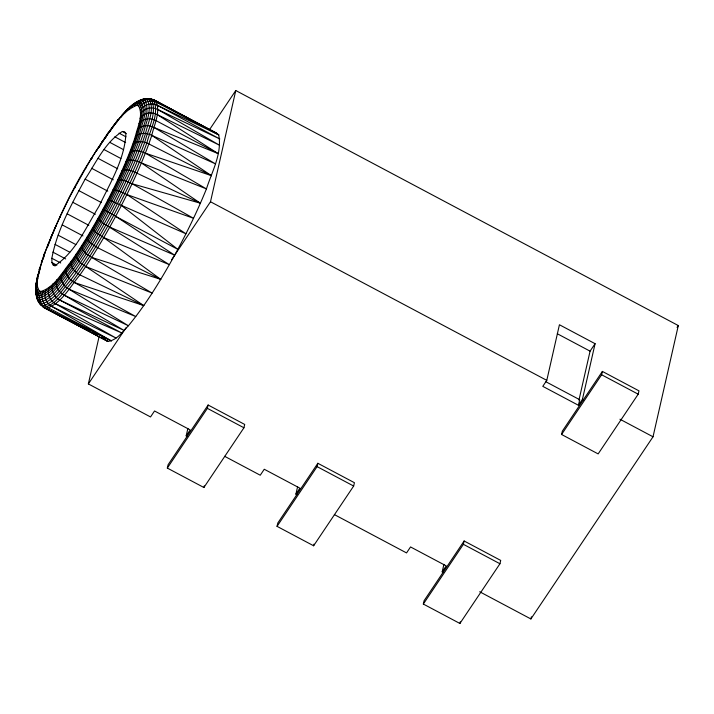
<?xml version="1.0" encoding="UTF-8"?>
<svg xmlns="http://www.w3.org/2000/svg" width="714" height="714" viewBox="0 0 714 714"><rect width="100%" height="100%" fill="white"/><g stroke="black" fill="none" stroke-linecap="round" stroke-linejoin="round"><path stroke-width="1.07" d="M116.4 122.415C124.834 111.045 139.284 92.891 155.518 100.647L216.36 133.045L218.716 134.866C222.34 153.439 211.906 171.637 206.435 188.915C197.198 211.63 186.416 233.674 174.671 255.184C160.953 279.754 146.379 304.03 128.404 325.762C122.487 331.832 116.793 340.391 107.769 341.408L44.259 307.77C30.648 298.666 36.325 279.477 40.457 266.813C39.118 274.408 34.691 283.663 39.243 290.848L40.993 291.473C54.862 287.01 62.216 272.043 71.114 261.494C84.948 241.769 97.033 220.867 108.117 199.492C118.444 179.223 128.047 158.517 135.249 136.918C137.32 127.163 143.728 115.507 138.587 105.913L136.838 105.288C117.712 113.276 108.305 135.125 96.247 150.868L107.252 134.036L118.194 119.649L111.687 128.458M76.282 253.997C75.907 259.726 81.271 263.885 85.734 266.5L143.764 305.592L74.39 282.521C69.454 279.826 64.679 274.283 66.152 268.303M36.218 284.029L37.467 276.452L38.859 273.034M42.911 305.931L44.259 307.77L46.214 308.466C61.743 303.477 69.99 286.716 79.95 274.899C95.453 252.801 108.974 229.39 121.389 205.453C132.956 182.757 143.71 159.561 151.787 135.365C154.099 124.441 161.275 111.393 155.518 100.647L151.573 99.103L149.878 99.398M71.114 261.494C70.142 267.384 75.265 272.257 79.95 274.899L143.764 305.592M51.845 258.272C57.111 229.917 71.579 204.249 85.136 179.134C96.113 162.542 105.056 142.363 122.371 131.465L124.673 131.804L125.896 134.17C124.406 160.043 109.947 183.257 99.059 206.176C86.34 226.722 76.005 251.408 55.46 265.296L53.157 264.956L51.935 262.591L51.845 258.272L60.708 262.975M37.985 274.685C37.199 280.486 34.486 287.662 38.377 292.856L40.163 293.499C54.318 288.947 61.832 273.667 70.909 262.895C85.037 242.76 97.363 221.42 108.68 199.599C119.22 178.919 129.029 157.767 136.383 135.722C138.489 125.762 145.031 113.865 139.783 104.074L138.007 103.441C130.635 104.896 125.084 111.491 120.818 117.203M187.104 436.37L186.184 435.888L190.192 429.917L154.536 410.978L150.529 416.949L88.358 383.927L99.148 336.41M171.592 259.78L210.496 201.759L235.772 90.526L678.3 325.557L653.024 436.789L530.886 618.958L479.683 591.763M167.326 468.081L168.085 464.743L208.131 405.017L244.697 424.437L243.938 427.775L203.892 487.501L167.326 468.081L207.372 408.354L208.131 405.017M186.184 435.888L187.889 428.4M203.892 487.501L204.275 485.832M277.041 526.352L277.8 523.014L317.846 463.288L354.421 482.709L353.662 486.047L313.616 545.773L277.041 526.352L317.087 466.626L317.846 463.288M296.819 494.641L295.908 494.159L297.604 486.671M313.616 545.773L313.99 544.113M423.331 604.053L424.089 600.715L464.136 540.989L500.71 560.41L499.952 563.748L459.905 623.474L423.331 604.053L463.377 544.318L464.136 540.989M443.117 572.342L442.198 571.86L443.903 564.372M459.905 623.474L460.289 621.805M546.79 380.366L559.428 324.754L595.083 343.693L582.446 399.304L578.447 405.284L542.783 386.345L546.79 380.366L210.496 201.759M561.579 434.487L562.337 431.149L602.384 371.423L638.959 390.844L638.2 394.182L598.154 453.908L561.579 434.487L601.625 374.761L602.384 371.423M578.947 400.143L590.076 351.154L595.083 343.693M578.447 405.284L579.706 399.715L545.978 381.803M530.886 618.958L531.377 616.798M61.431 274.346C59.557 280.379 63.93 286.528 69.106 289.286L128.404 325.762L64.153 295.123C58.762 292.285 54.817 285.609 57.013 279.558M47.356 247.481C63.448 203.999 86.349 161.953 114.517 125.039M37.324 278.299L39.02 271.704M47.32 246.187L55.844 226.088L51.024 237.093M48.329 243.965L44.081 254.755L51.881 235.227M39.609 268.33L39.127 269.972L45.214 252.194M41.778 261.208L41.341 262.716L44.473 253.408M39.341 270.651L42.581 259.842M52.943 283.877C50.48 289.938 54.014 297.051 59.601 299.96L121.773 332.983L55.487 303.753C49.748 300.772 46.589 293.302 49.275 287.26M43.019 259.244L44.063 256.21M46.035 289.67C43.161 295.676 45.999 303.414 51.854 306.449L111.339 340.89L46.214 308.466C40.243 305.396 37.842 297.363 40.993 291.473M43.259 291.08C40.243 297.042 42.822 304.967 48.757 308.029L111.339 340.89M101.549 142.764L101.986 141.693M39.243 290.848L37.869 294.989L37.985 299.336L39.573 303.37L41.501 304.057C56.808 299.139 64.929 282.619 74.756 270.972C90.026 249.195 103.36 226.115 115.597 202.517C126.994 180.151 137.597 157.285 145.558 133.438C147.834 122.674 154.911 109.813 149.235 99.219L147.307 98.523C142.229 98.684 136.82 100.826 134.571 105.681M106.716 135.267L108.109 133.027M38.047 289.206C36.066 292.927 35.646 298.104 38.601 301.424L40.502 302.111C55.647 297.238 63.68 280.897 73.399 269.374C88.509 247.838 101.691 225.017 113.803 201.678C125.075 179.544 135.562 156.928 143.434 133.348C145.683 122.692 152.689 109.974 147.066 99.496L145.165 98.809M37.405 286.573C35.548 289.777 34.977 294.293 37.735 297.176L39.582 297.836C54.282 293.115 62.082 277.246 71.516 266.063C86.189 245.152 98.987 222.991 110.741 200.339C121.683 178.857 131.867 156.901 139.507 134.009C141.693 123.665 148.485 111.313 143.032 101.147L141.185 100.487L138.784 100.897M59.655 217.743L69.481 197.332L74.916 187.452L75.452 187.675M37.324 282.967L35.7 288.822L36.584 296.756L36.548 294.793M37.815 278.442C35.477 283.396 34.575 290.339 37.869 294.989L39.689 295.641C54.121 291 61.788 275.425 71.052 264.439C85.448 243.902 98.023 222.143 109.563 199.884C120.309 178.795 130.314 157.232 137.82 134.741C139.962 124.593 146.638 112.455 141.283 102.468L139.471 101.816C134.982 102.459 130.617 105.413 128.565 109.501M124.888 112.883L128.52 108.537L120.193 117.846M131.804 107.091C134.116 102.075 139.917 100.183 144.799 98.96L143.273 99.737M92.454 157.946L91.606 158.258L85.466 168.558L85.564 168.022L85.983 167.683L74.916 187.452M97.211 149.271L90.865 159.499L91.606 158.258M136.838 105.288L141.185 100.487L143.103 99.469L144.987 100.147C150.984 113.401 141.738 128.69 138.561 141.774C129.734 165.764 118.667 188.871 106.654 211.415C94.739 233.407 81.905 254.978 66.955 275.06C58.994 284.002 52.122 296.721 39.859 300.014L37.985 299.336L36.691 297.577M99.282 147.084L100.406 145.361M138.587 105.913C141.327 100.683 147.896 97.943 153.519 99.799C159.749 113.562 150.154 129.43 146.852 143.014C137.695 167.924 126.2 191.905 113.731 215.307C101.361 238.137 88.045 260.53 72.525 281.378C64.251 290.66 57.12 303.869 44.393 307.288L42.447 306.583M209.827 129.216L235.772 90.526M88.358 383.927L126.03 327.744M295.908 494.159L299.916 488.189L264.251 469.25L260.253 475.221L224.642 456.308M442.198 571.86L446.205 565.881L410.541 546.942L406.543 552.922L334.366 514.589M677.059 327.405L678.3 325.557M139.783 107.555C142.97 101.674 150.984 99.264 156.857 102.486L218.716 134.866L157.58 105.431C151.752 102.254 143.746 104.396 140.426 110.188M104.994 138.436L106.216 136.669M109.251 132.26L111.009 129.85M140.506 113.785C143.951 108.117 151.93 106.341 157.669 109.465L219.805 138.962L157.58 105.431M115.141 124.236L118.899 119.434M140.024 118.319C143.603 112.794 151.52 111.491 157.125 114.535L219.609 145.263L157.669 109.465M138.971 123.718C142.693 118.399 150.502 117.649 155.955 120.586L218.127 153.608L154.162 127.556C148.896 124.745 141.256 124.879 137.383 129.939M121.648 115.597L124.2 113.115M59.735 217.118L60.172 216.645L55.148 227.579L55.335 228.534M135.249 136.918C139.292 132.17 146.7 132.706 151.787 135.365L215.387 163.827L154.162 127.556M132.617 144.558C136.856 140.23 143.933 141.443 148.833 143.933L211.46 175.689L145.353 153.153C140.622 150.841 133.946 148.985 129.511 152.796M130.073 107.1L137.677 101.415M131.019 106.921L134.187 104.012M125.95 161.534C130.608 158.392 136.776 160.784 141.363 162.935L206.435 188.915L145.353 153.153M121.987 170.673C126.833 168.379 132.438 171.146 136.927 173.172L200.411 203.231L132.081 183.748C127.654 181.775 122.638 178.857 117.658 180.115M147.78 98.916L149.467 98.621L151.404 99.317C157.598 113.017 148.057 128.806 144.763 142.327C135.651 167.112 124.218 190.986 111.812 214.271C99.496 236.986 86.242 259.271 70.802 280.022C62.573 289.259 55.469 302.406 42.804 305.797L40.868 305.101L38.244 301.558L37.771 299.621M113.017 189.754L119.158 191.04L126.887 194.547L185.952 233.79L108.117 199.492M81.583 245.884C81.94 251.373 87.403 254.818 91.678 257.415L160.739 279.352L103.753 237.61L96.604 233.023L92.365 228.203M126.887 194.547L193.53 218.297L132.081 183.748M85.734 266.5L152.136 293.097L91.678 257.415M69.106 289.286L135.785 316.561L74.39 282.521M103.753 237.61L169.37 264.662L104.137 223.857L97.729 218.823M109.76 227.097L174.671 255.184L115.668 216.342L103.003 209.211M59.601 299.96L124.182 330.502L64.153 295.123M51.854 306.449L116.043 338.061L55.487 303.753M160.739 279.352L97.702 247.749C93.561 245.17 88.197 242.367 86.965 237.253M44.259 307.77L89.625 331.376M91.597 332.403L97.515 335.482M102.45 338.052L104.422 339.079L102.477 338.017M216.36 133.045L153.564 99.942L155.473 101.031M557.313 333.75L590.076 351.154M601.625 374.761L638.2 394.182M122.371 131.465L126.316 133.554M119.051 133.152L125.941 136.811M114.811 136.82L125.646 142.577M109.795 142.363L123.576 149.69M582.446 399.304L583.365 399.795M619.939 419.216L653.024 436.789M104.137 149.61L120.871 158.499M98.014 158.338L117.703 168.79M91.615 168.281L113.276 179.785M85.136 179.134L107.787 191.165M78.772 190.576L101.424 202.606M115.668 216.342L177.84 249.364L121.389 205.453M72.721 202.258L95.364 214.28M67.152 213.816L88.822 225.321M62.252 224.91L82.931 235.888M58.164 235.192L75.88 244.607M55.005 244.367L69.776 252.212M52.872 252.131L65.679 258.932M51.935 262.591L56.861 265.206M53.157 264.956L55.121 266.001M207.372 408.354L243.938 427.775M317.087 466.626L353.662 486.047M463.377 544.318L499.952 563.748M46.214 308.466L107.769 341.408L105.413 339.587M94.667 333.804L96.622 334.857M155.518 100.647L218.716 134.866M157.383 102.111L163.113 105.369M157.125 114.535L218.127 153.608M151.787 135.365L211.46 175.689M141.363 162.935L200.411 203.231M39.529 303.28L41.1 304.753"/></g></svg>
